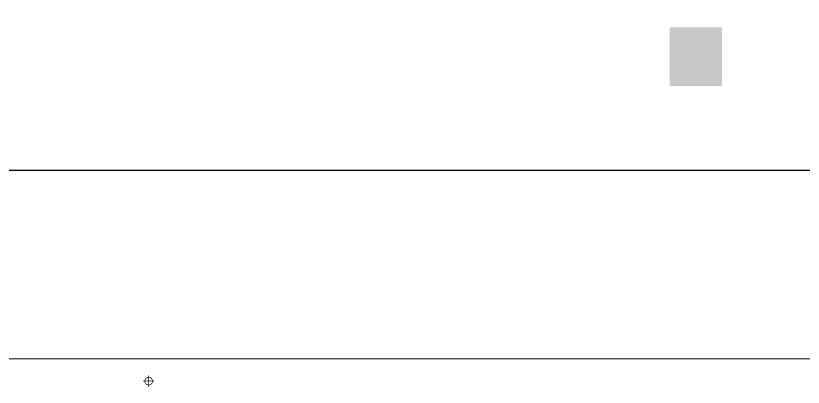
# Model space of a CAD drawing. Extents: x -1338203 to 1886333, y -530034 to 1031844.
# Drawn here: x 744757 to 847502, y -530034 to -481585 of the extents above; entities that cross this region are included whole.
import ezdxf

# ---------------------------------------------------------------- set-up
doc = ezdxf.new("R2010")
doc.units = 0
doc.header["$LTSCALE"] = 1000
doc.header["$MEASUREMENT"] = 0
doc.layers.add('0A-X-AREA', color=6, linetype='Continuous', plot=False)
doc.layers.add('AAD-FR-LINE', color=4, linetype='Continuous')
doc.layers.add('p-a-exits', color=4, linetype='Continuous')
doc.layers.add('p-h-frame', color=30, linetype='Continuous', lineweight=9, plot=False)

# ---------------------------------------------------------------- blocks, each defined once
blk = doc.blocks.new('MidPoitent')
at = {"const_width": 0.18}
for points in [[(-1.5, 0), (1.5, 0)], [(0, -1.5), (0, 1.5)]]:
    blk.add_lwpolyline(points, dxfattribs=at)
blk.add_lwpolyline([(0, -1, 1), (0, 1, 1), (0, -1, 1)], format="xyb", dxfattribs=at)

msp = doc.modelspace()

# ---------------------------------------------------------------- linework, layer by layer
at = {"layer": '0A-X-AREA'}
msp.add_lwpolyline([(635628.5, -501742.3), (895886.2, -501742.3), (895886.2, -313560.3), (635628.5, -313560.3)], close=True, dxfattribs=at)
at = {"layer": 'p-a-exits', "ltscale": 0.002}
msp.add_solid([(830086.7, -483100.1, -83050), (836891.7, -483100.1, -83050), (830086.7, -490751.1, -83050), (836891.7, -490751.1, -83050)], dxfattribs=at)
at = {"layer": 'p-h-frame', "ltscale": 0.002, "elevation": -83050}
msp.add_lwpolyline([(469857.7, -144629.6), (918287.7, -144629.6), (918287.7, -526328.1), (469857.7, -526328.1)], close=True, dxfattribs=at)

# ---------------------------------------------------------------- block references
at = {"layer": 'AAD-FR-LINE', "xscale": 500, "yscale": 500, "zscale": 500}
msp.add_blockref('MidPoitent', (762096.2, -529238.7), dxfattribs=at)

doc.saveas('drawing.dxf')
